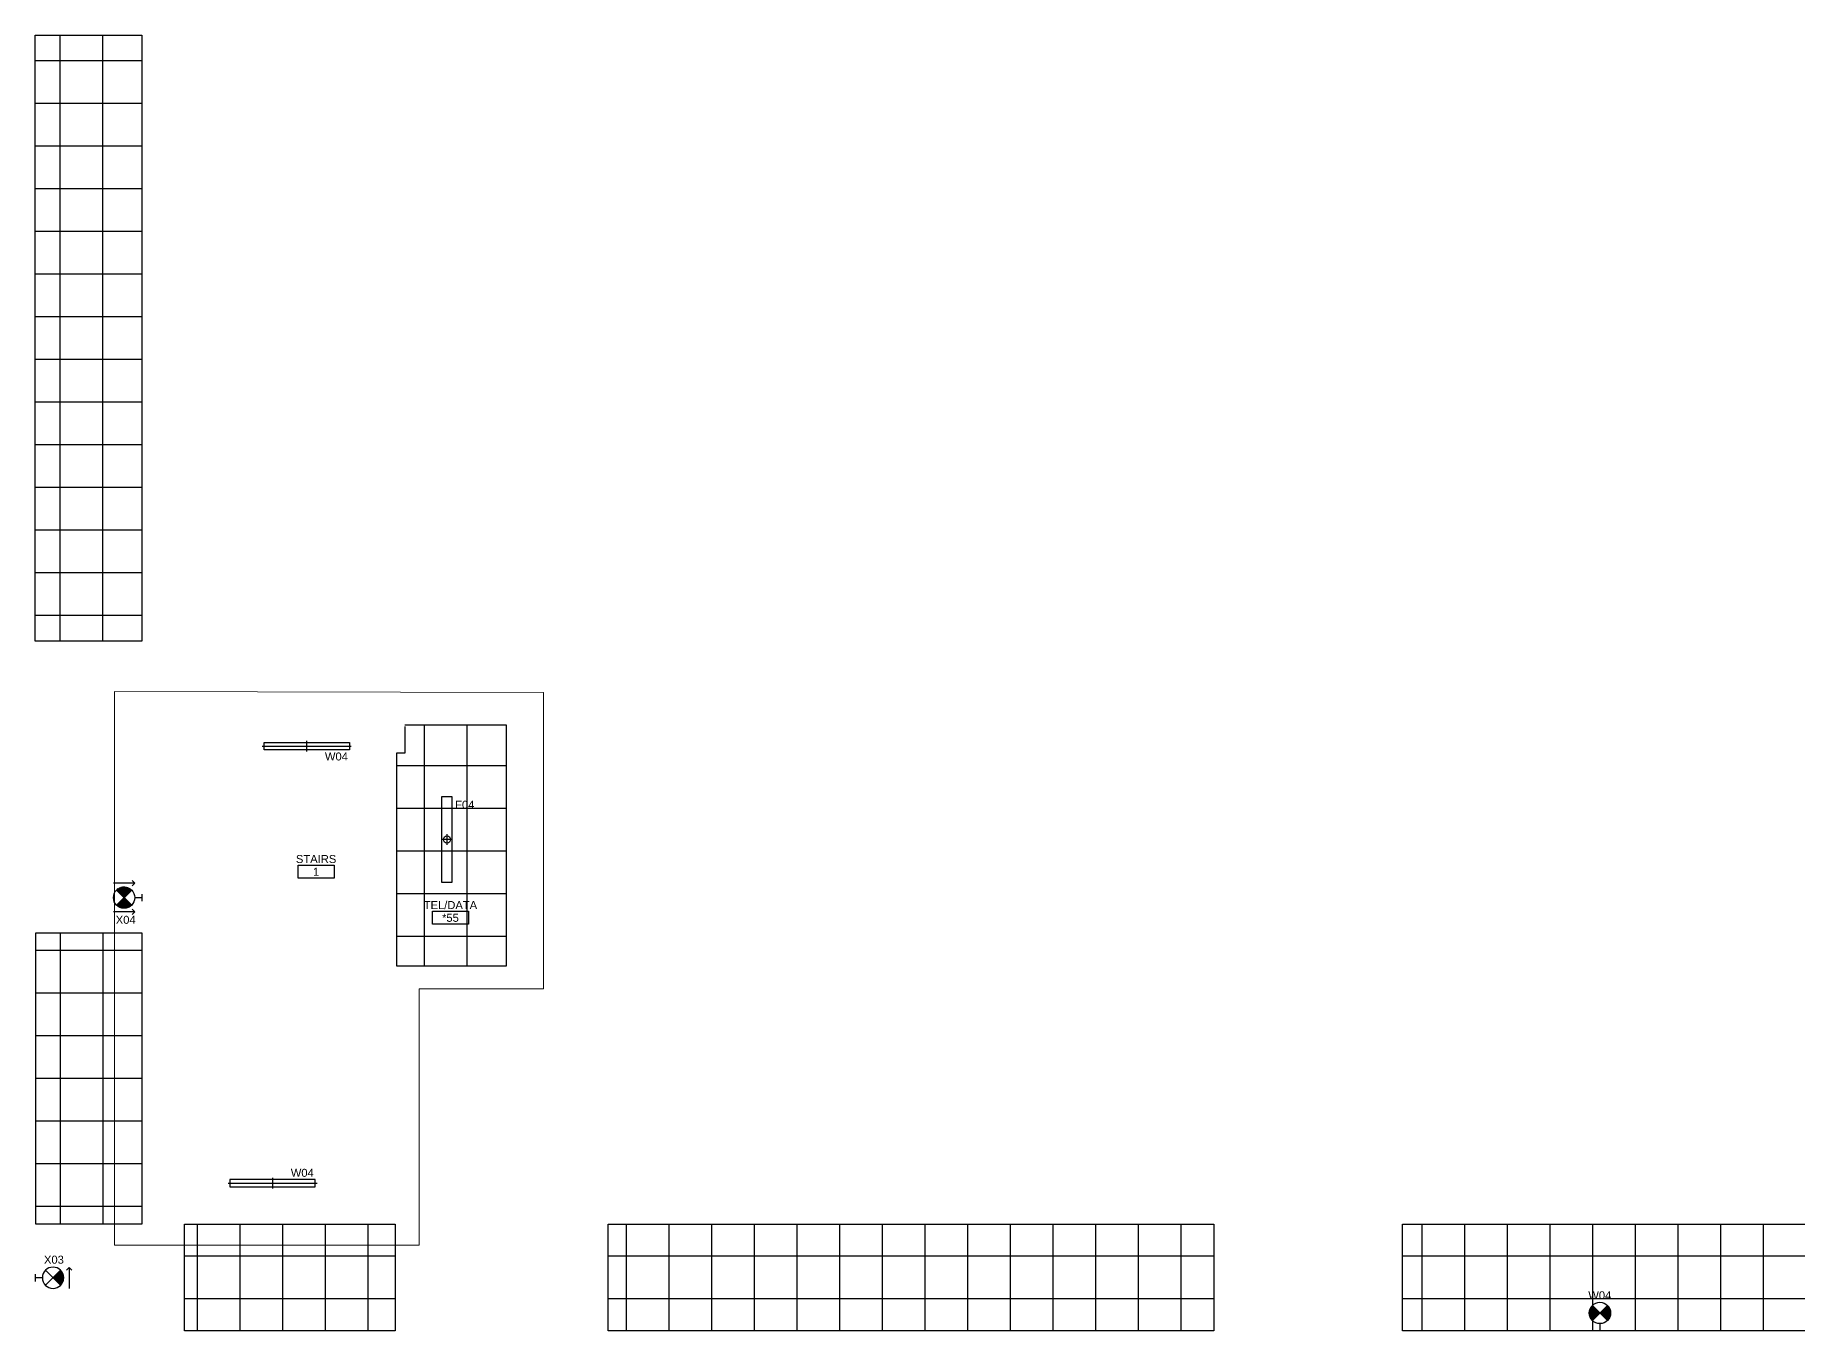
# Model space of a CAD drawing. Extents: x 18015 to 21424, y 1099 to 3032.
# Drawn here: x 18628 to 19619, y 1113 to 1842 of the extents above; entities that cross this region are included whole.
import ezdxf
from ezdxf.enums import TextEntityAlignment as Align
from ezdxf.xclip import XClip

# ---------------------------------------------------------------- set-up
doc = ezdxf.new("R2010")
doc.units = 0
doc.header["$LTSCALE"] = 48
doc.header["$MEASUREMENT"] = 0
doc.header["$XCLIPFRAME"] = 0
for name, color, linetype in [('_0_Objects', 8, 'Continuous'), ('A-Clng-Fixture', 8, 'Continuous'), ('A-Clng-Grid', 8, 'Continuous'), ('A-Tag-Rm(48)', 8, 'Continuous')]:
    doc.layers.add(name, color=color, linetype=linetype)
doc.layers.add('G-Anno-Nplt', color=8, linetype='Continuous', lineweight=18, plot=False)
doc.styles.add('G1DIM', font='arial.ttf')
doc.styles.get("Standard").update_dxf_attribs({"font": 'arial.ttf'})
doc.dimstyles.new('Aec-Arch-I-96', dxfattribs={"dimscale": 96, "dimtxt": 0.09375, "dimasz": 0.0625, "dimexe": 0.0625, "dimexo": 0.0625, "dimgap": 0.03125, "dimtad": 1, "dimdec": 3, "dimzin": 3, "dimdsep": 46, "dimlunit": 4, "dimtxsty": 'G1DIM', "dimblk": 'ARCHTICK', "dimcen": 0.09375, "dimclrd": 256, "dimclre": 256, "dimclrt": 256, "dimazin": 2, "dimtfac": 0.75, "dimtdec": 3, "dimtix": 1, "dimtmove": 2, "dimatfit": 2, "dimldrblk": 'OPEN90', "dimfxl": 0.0625, "dimtolj": 1, "dimtzin": 0, "dimarcsym": 0})
pattern_1 = [(135, (-1882.125, 28.6875), (-0.088388348, -0.088388348), [])]

# ---------------------------------------------------------------- blocks, each defined once
blk = doc.blocks.new('guest corridor rcp')
at = {"layer": 'A-Clng-Grid'}
h = blk.add_hatch(dxfattribs=at)
h.set_pattern_fill('NET', color=256, scale=192)
h.set_pattern_definition([(0, (18, -284.188), (0, 24), []), (90, (18, -284.188), (-24, 1e-15), [])])
h.paths.add_polyline_path([(0, -125.75), (60, -125.75), (60, -466.63), (0, -466.63)])
h = blk.add_hatch(dxfattribs=at)
h.set_pattern_fill('NET', color=256, scale=192)
h.set_pattern_definition([(0, (1152.497, -438.687), (0, 24), []), (90, (1152.497, -438.687), (-24, 1e-15), [])])
h.paths.add_polyline_path([(1134.5, -347.62), (1194.5, -347.62), (1194.5, -529.75), (1134.5, -529.75)])
h = blk.add_hatch(dxfattribs=at)
h.set_pattern_fill('NET', color=256, scale=192)
h.set_pattern_definition([(0, (2753.997, -633.625), (0, 24), []), (90, (2753.997, -633.625), (-24, 1e-15), [])])
h.paths.add_polyline_path([(2796, -556.93), (2736, -556.93), (2736, -794.63), (2796, -794.63)])
h = blk.add_hatch(dxfattribs=at)
h.set_pattern_fill('NET', color=256, scale=192)
h.set_pattern_definition([(0, (18.178, -712.655), (0, 24), []), (90, (18.178, -712.655), (-24, 1e-15), [])])
h.paths.add_polyline_path([(0.36, -630.69), (60, -630.69), (60, -794.63), (0.36, -794.63)])
h = blk.add_hatch(dxfattribs=at)
h.set_pattern_fill('NET', color=256, scale=192)
h.set_pattern_definition([(0, (143.264, -836.625), (0, 24), []), (90, (143.264, -836.625), (-24, 1e-15), [])])
h.paths.add_polyline_path([(84, -794.63), (202.53, -794.63), (202.53, -854.63), (84, -854.63)])
h = blk.add_hatch(dxfattribs=at)
h.set_pattern_fill('NET', color=256, scale=192)
h.set_pattern_definition([(0, (480.56, -836.625), (0, 24), []), (90, (480.56, -836.625), (-24, 1e-15), [])])
h.paths.add_polyline_path([(322.25, -794.63), (662.87, -794.63), (662.87, -854.63), (322.25, -854.63)])
h = blk.add_hatch(dxfattribs=at)
h.set_pattern_fill('NET', color=256, scale=192)
h.set_pattern_definition([(0, (928.028, -836.65), (0, 24), []), (90, (928.028, -836.65), (-24, 1e-15), [])])
h.paths.add_polyline_path([(769.12, -794.65), (1111, -794.65), (1111, -854.65), (769.12, -854.65)])
h = blk.add_hatch(dxfattribs=at)
h.set_pattern_fill('NET', color=256, scale=192)
h.set_pattern_definition([(0, (1376.06, -836.631), (0, 24), []), (90, (1376.06, -836.631), (-24, 1e-15), [])])
h.paths.add_polyline_path([(1217.12, -794.65), (1559, -794.65), (1559, -854.63), (1217.12, -854.63)])
h = blk.add_hatch(dxfattribs=at)
h.set_pattern_fill('NET', color=256, scale=192)
h.set_pattern_definition([(0, (1823.997, -836.625), (0, 24), []), (90, (1823.997, -836.625), (-24, 1e-15), [])])
h.paths.add_polyline_path([(1665, -794.63), (2007, -794.63), (2007, -854.63), (1665, -854.63)])
h = blk.add_hatch(dxfattribs=at)
h.set_pattern_fill('NET', color=256, scale=192)
h.set_pattern_definition([(0, (2271.997, -836.625), (0, 24), []), (90, (2271.997, -836.625), (-24, 1e-15), [])])
h.paths.add_polyline_path([(2113, -794.63), (2455, -794.63), (2455, -854.63), (2113, -854.63)])
h = blk.add_hatch(dxfattribs=at)
h.set_pattern_fill('NET', color=256, scale=192)
h.set_pattern_definition([(0, (2624.497, -836.625), (0, 24), []), (90, (2624.497, -836.625), (-24, 1e-15), [])])
h.paths.add_polyline_path([(2561, -794.63), (2712, -794.63), (2712, -854.63), (2561, -854.63)])
for points in [[(0, -125.75), (60, -125.75), (60, -466.63), (0, -466.63)], [(1134.5, -347.62), (1194.5, -347.62), (1194.5, -529.75), (1134.5, -529.75)], [(2736, -556.93), (2796, -556.93), (2796, -794.63), (2736, -794.63)], [(0.36, -630.69), (60, -630.69), (60, -794.63), (0.36, -794.63)], [(84, -794.63), (202.53, -794.63), (202.53, -854.63), (84, -854.63)], [(322.25, -794.63), (662.87, -794.63), (662.87, -854.63), (322.25, -854.63)], [(769.12, -794.65), (1111, -794.65), (1111, -854.65), (769.12, -854.65)], [(1217.12, -794.65), (1559, -794.65), (1559, -854.63), (1217.12, -854.63)], [(1665, -794.63), (2007, -794.63), (2007, -854.63), (1665, -854.63)], [(2113, -794.63), (2455, -794.63), (2455, -854.63), (2113, -854.63)], [(2561, -794.63), (2712, -794.63), (2712, -854.63), (2561, -854.63)]]:
    blk.add_lwpolyline(points, close=True, dxfattribs=at)
blk = doc.blocks.new('exit sign- flag mounted')
h = blk.add_hatch()
h.set_pattern_fill('ANSI31', color=256, angle=90)
h.set_pattern_definition(pattern_1)
h.paths.add_polyline_path([(-4.24, 14.24, 0.414214), (-4.24, 5.76), (0, 10)])
h = blk.add_hatch()
h.set_pattern_fill('ANSI31', color=256, angle=90)
h.set_pattern_definition(pattern_1)
h.paths.add_polyline_path([(4.24, 14.24, -0.414214), (4.24, 5.76), (0, 10)])
for p, q in [((4.24, 5.76), (-4.24, 14.24)), ((4.24, 14.24), (-4.24, 5.76)), ((2, 0), (-2, 0)), ((0, 4), (0, 0))]:
    blk.add_line(p, q)
blk.add_circle((0, 10), 6)
blk.add_attdef('X00', (-5.64, 18.01), '', height=4.5)
blk = doc.blocks.new('_ArchTick')
at = {"linetype": 'ByBlock', "const_width": 0.15}
blk.add_lwpolyline([(-0.5, -0.5), (0.5, 0.5)], dxfattribs=at)
blk = doc.blocks.new('_Open90')
at = {"linetype": 'ByBlock', "lineweight": -2}
for p, q in [((0, 0), (-1, 0)), ((-0.5, 0.5), (0, 0)), ((0, 0), (-0.5, -0.5))]:
    blk.add_line(p, q, dxfattribs=at)
blk = doc.blocks.new('*U13')
h = blk.add_hatch()
h.set_pattern_fill('ANSI31', color=256)
h.set_pattern_definition([(45, (18.6875, 1892.125), (-0.088388348, 0.088388348), [])])
h.paths.add_polyline_path([(4.24, 14.24, 0.414214), (-4.24, 14.24), (0, 10)])
for p, q in [((4.24, 5.76), (-4.24, 14.24)), ((4.24, 14.24), (-4.24, 5.76)), ((2, 0), (-2, 0)), ((0, 4), (0, 0))]:
    blk.add_line(p, q)
blk.add_circle((0, 10), 6)
blk.add_attdef('X00', (-5.64, 18.01), '', height=4.5)
blk = doc.blocks.new('Rm Tag')
blk.add_lwpolyline([(-0.212, 0.076), (0.212, 0.076), (0.212, -0.076), (-0.212, -0.076)], close=True)
for p in [(0, 0.286), (0, 0.149), (0, 0)]:
    blk.add_attdef('XXX', text='', height=0.0938).set_placement(p, align=Align.MIDDLE_CENTER)
blk = doc.blocks.new('48IN LINEAR WALL LIGHT')
for p, q in [((-25, 3), (25, 3)), ((0, 6), (0, 0))]:
    blk.add_line(p, q)
blk.add_lwpolyline([(-24, 1), (24, 1), (24, 5), (-24, 5)], close=True)
blk.add_attdef('WXX', (10.25, 6.59), '', height=4.5)
blk = doc.blocks.new('48in Linear FLUOR')
for p, q in [((-3, 0), (3, 0)), ((0, 3), (0, -3))]:
    blk.add_line(p, q)
blk.add_lwpolyline([(-24, -3), (24, -3), (24, 3), (-24, 3)], close=True)
blk.add_circle((0, 0), 2)
blk.add_attdef('FXX', (10.25, 4.59), '', height=4.5)

msp = doc.modelspace()

# ---------------------------------------------------------------- hatches: boundary and pattern name
at = {"layer": 'A-Clng-Grid'}
h = msp.add_hatch(dxfattribs=at)
h.set_pattern_fill('NET', color=256, scale=192)
h.set_pattern_definition([(0, (11838.976, 3183.188), (0, 24), []), (90, (11838.976, 3183.188), (-24, 1e-15), [])])
edge = h.paths.add_edge_path()
edge.add_line((18835.81, 1453.25), (18835.81, 1438.13))
edge.add_line((18835.81, 1438.13), (18831.25, 1438.13))
edge.add_line((18831.25, 1438.13), (18831.25, 1318.57))
edge.add_line((18831.25, 1318.57), (18893.01, 1318.57))
edge.add_line((18893.01, 1318.57), (18893, 1453.88))
edge.add_line((18893, 1453.88), (18835.81, 1453.88))

# ---------------------------------------------------------------- linework, layer by layer
msp.add_lwpolyline([(18835.81, 1453.25), (18835.81, 1438.13), (18831.25, 1438.13), (18831.25, 1318.57), (18893.01, 1318.57), (18893, 1453.88), (18835.81, 1453.88)], dxfattribs=at)
at = {"layer": 'G-Anno-Nplt'}
msp.add_lwpolyline([(18672.5, 1472.81), (18672.5, 1161.38), (18844, 1161.38), (18844, 1305.56), (18913.98, 1305.56), (18913.98, 1472.38), (18672.5, 1472.81)], dxfattribs=at)

# ---------------------------------------------------------------- block references
at = {"layer": '_0_Objects'}
ref = msp.add_blockref('guest corridor rcp', (18628, 1967.88), dxfattribs=at)
XClip(ref).set_block_clipping_path([(-292.6278004529, 163.99986028), (-296.0028004529, -1154.625), (3091.9971993295, -1150.625), (3075.1170302118, -527.8114383426), (2455.3721995471, -524.2657960401), (2443.3721995471, -500.75), (1486.6221995471, -500.75), (1486.6221995471, -292.1533649751), (843.1221995471, -301.375), (842.3721995471, -500.75), (352.6221995471, -500.75), (351.8721995471, -26.0810149352), (-4.3563190226, -9.3643787355), (-5.3759254529, 163.99986028)])
at = {"layer": 'A-Clng-Fixture'}
ref = msp.add_blockref('48IN LINEAR WALL LIGHT', (18780.69, 1445.13), dxfattribs=dict(at, xscale=-1, rotation=180))
ref.add_attrib('WXX', 'W04', (18790.94, 1434.1), dxfattribs={"layer": '0', "height": 4.5, "rotation": 360})
ref = msp.add_blockref('48in Linear FLUOR', (18859.6, 1389.63), dxfattribs=dict(at, rotation=270))
ref.add_attrib('FXX', 'F04', (18864.19, 1406.94), dxfattribs={"layer": '0', "height": 4.5})
at = {"layer": 'A-Clng-Fixture', "rotation": 90}
msp.add_blockref('exit sign- flag mounted', (18688, 1356.96), dxfattribs=at)
at = {"layer": 'A-Clng-Fixture'}
ref = msp.add_blockref('exit sign- flag mounted', (18688, 1356.96), dxfattribs=dict(at, rotation=90))
ref.add_attrib('X00', 'X04', (18673.28, 1342.2), dxfattribs={"layer": '0', "height": 4.5})
msp.add_blockref('48IN LINEAR WALL LIGHT', (18761.5, 1193.26), dxfattribs=at).add_auto_attribs({'WXX': 'W04'})
ref = msp.add_blockref('*U13', (18628, 1143.03), dxfattribs=dict(at, xscale=-1, rotation=270))
ref.add_attrib('X00', 'X03', (18632.91, 1150.97), dxfattribs={"layer": '0', "height": 4.5})
ref = msp.add_blockref('exit sign- flag mounted', (19508.14, 1113.26), dxfattribs=at)
ref.add_attrib('X00', 'W04', (19501.59, 1130.92), dxfattribs={"layer": '0', "height": 4.5})
at = {"layer": 'A-Tag-Rm(48)'}
ref = msp.add_blockref('Rm Tag', (18785.98, 1371.5), dxfattribs=dict(at, xscale=48, yscale=48, zscale=48))
ref.add_attrib('XXX', 'STAIRS', dxfattribs={"layer": '0', "height": 4.5}).set_placement((18785.98, 1378.66), align=Align.MIDDLE_CENTER)
ref.add_attrib('XXX', '1', dxfattribs={"layer": '0', "height": 4.5}).set_placement((18785.98, 1371.5), align=Align.MIDDLE_CENTER)
ref = msp.add_blockref('Rm Tag', (18861.54, 1345.57), dxfattribs=dict(at, xscale=48, yscale=48, zscale=48))
ref.add_attrib('XXX', 'TEL/DATA', dxfattribs={"layer": '0', "height": 4.5}).set_placement((18861.54, 1352.74), align=Align.MIDDLE_CENTER)
ref.add_attrib('XXX', '*55', dxfattribs={"layer": '0', "height": 4.5}).set_placement((18861.54, 1345.57), align=Align.MIDDLE_CENTER)

# ---------------------------------------------------------------- leaders
at = {"layer": 'A-Clng-Fixture'}
for points in [[(18683.97, 1365.02), (18671.97, 1365.02)], [(18683.97, 1365.02), (18671.97, 1365.02)], [(18683.97, 1348.89), (18671.97, 1348.89)], [(18683.97, 1348.89), (18671.97, 1348.89)], [(18647.09, 1148.86), (18647.09, 1136.95)]]:
    msp.add_leader(points, dimstyle='Aec-Arch-I-96', override={"dimscale": 48, "dimgap": 0.03125, "dimtad": 256}, dxfattribs=at)

doc.saveas('drawing.dxf')
